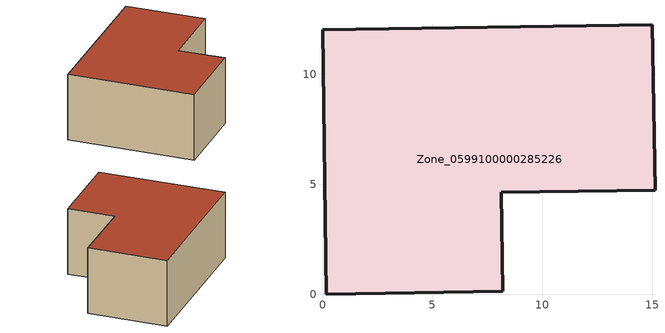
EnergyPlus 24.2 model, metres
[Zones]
Zone_0599100000285226
 floor ground (C_G): 8.12,4.63 8.2,0.14 0.18,0 0,12.03 15,12.25 15.12,4.72 z0
 wall outside (C_F): 0,12.03 0.18,0 8.2,0.14 8.12,4.63 15.12,4.72 15,12.25 0,12.03 z0:6.47
 roof outside (C_R): 15.12,4.72 15,12.25 0,12.03 0.18,0 8.2,0.14 8.12,4.63 z6.47
[BUILDING]
Pand.0599100000285226: North Axis=0; Terrain=City; Loads Convergence Tolerance Value=0.04; Temperature Convergence Tolerance Value=0.4; Solar Distribution=FullExterior; Maximum Number of Warmup Days=25; Minimum Number of Warmup Days=1
[Site:Location]
Rotterdam.The.Hague.AP_ZH_NLD Design_Conditions: Latitude=51.96; Longitude=4.45; Time Zone=1; Elevation=-4.5
[SITE:GROUNDTEMPERATURE:BUILDINGSURFACE]
18, 18, 18, 18, 18, 18, 18, 18, 18, 18, 18, 18
[MATERIAL] Thermal Absorptance=0.9; Solar Absorptance=0.7; Visible Absorptance=0.7
Name | Roughness | Thickness | Conductivity | Density | Specific Heat
G.D.1975-1991 | MediumSmooth | 0.15 | 0.288461 | 540 | 1210
F.D.1975-1991 | Rough | 0.3 | 0.230769 | 1920 | 840
R.D.1975-1991 | MediumRough | 0.2 | 0.153846 | 1500 | 1000
[CONSTRUCTION]
C_G: G.D.1975-1991
C_F: F.D.1975-1991
C_R: R.D.1975-1991
[ZONE]
Zone_0599100000285226: Type=1; Multiplier=1; Ceiling Height=Autocalculate; Volume=Autocalculate; Floor Area=autocalculate; Part of Total Floor Area=Yes
[ZONEINFILTRATION:DESIGNFLOWRATE]
Infil_Zone_0599100000285226: Zone or ZoneList or Space or SpaceList=Zone_0599100000285226; Schedule=AlwaysOn; Design Flow Rate Calculation Method=Flow/Area; Flow Rate per Floor Area=0.0042; Constant Term Coefficient=1; Temperature Term Coefficient=0; Velocity Term Coefficient=0; Velocity Squared Term Coefficient=0
[HVACTEMPLATE:ZONE:IDEALLOADSAIRSYSTEM]
Zone_0599100000285226: Maximum Heating Supply Air Temperature=50; Minimum Cooling Supply Air Temperature=13; Maximum Heating Supply Air Humidity Ratio=0.0156; Minimum Cooling Supply Air Humidity Ratio=0.0077; Heating Limit=NoLimit; Cooling Limit=NoLimit; Dehumidification Control Type=ConstantSensibleHeatRatio; Cooling Sensible Heat Ratio=0.7; Dehumidification Setpoint=60; Humidification Control Type=None; Humidification Setpoint=30; Outdoor Air Method=None; Outdoor Air Flow Rate per Person=0.00944; Outdoor Air Flow Rate per Zone Floor Area=0; Outdoor Air Flow Rate per Zone=0; Demand Controlled Ventilation Type=None; Outdoor Air Economizer Type=NoEconomizer; Heat Recovery Type=None; Sensible Heat Recovery Effectiveness=0.7; Latent Heat Recovery Effectiveness=0.65
[ZONECONTROL:THERMOSTAT]
ThermostatControl_Zone_0599100000285226: Zone or ZoneList=Zone_0599100000285226; Control Type Schedule=DualSetpointControlType; Control 1=Thermostat_Zone_0599100000285226; Temperature Difference Between Cutout And Setpoint=0
[THERMOSTATSETPOINT:DUALSETPOINT]
Thermostat_Zone_0599100000285226: Heating Setpoint Temperature Schedule=HeatingSetpoint_Zone_0599100000285226; Cooling Setpoint Temperature Schedule=CoolingSetpoint_Zone_0599100000285226
[SCHEDULE:COMPACT]
HeatingSetpoint_Zone_0599100000285226: Through: 12/31, For: AllDays, Until: 24:00, 21
CoolingSetpoint_Zone_0599100000285226: Through: 12/31, For: AllDays, Until: 24:00, 24
DualSetpointControlType: Through: 12/31, For: AllDays, Until: 24:00, 4
AlwaysOn: Through: 12/31, For: AllDays, Until: 24:00, 1
